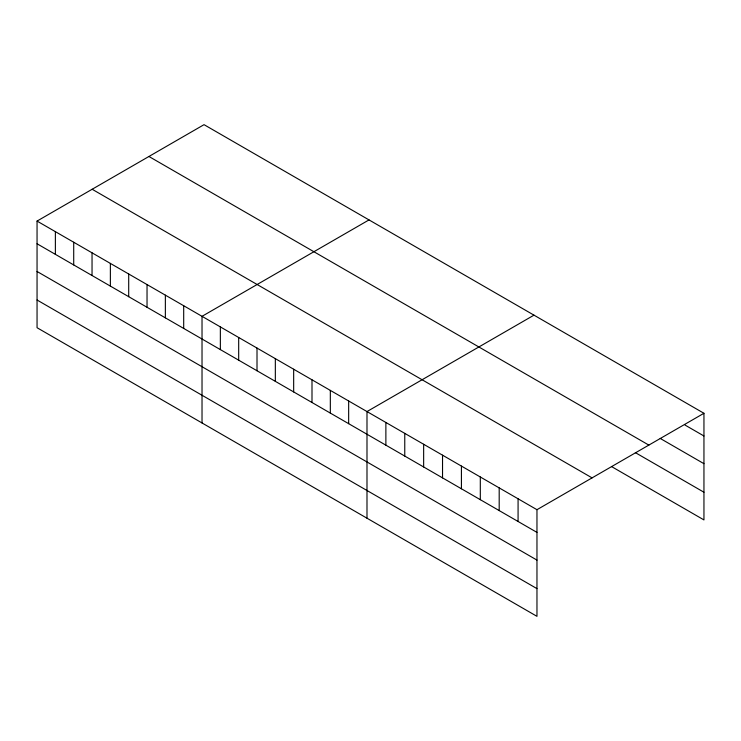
<?xml version="1.0" encoding="UTF-8"?>
<svg xmlns="http://www.w3.org/2000/svg" width="741" height="741" viewBox="0 0 741 741"><rect width="100%" height="100%" fill="white"/><g stroke="black" fill="none" stroke-linecap="round" stroke-linejoin="round"><path stroke-width="1.11" d="M37.05 221.077L536.966 509.697L536.966 616.336L37.05 327.717L37.05 221.077L204.034 124.664L703.95 413.283L703.95 519.923L611.51 466.552M369.009 219.91L202.024 316.324L202.024 422.963M533.983 315.157L366.99 411.561L366.99 518.2M536.966 509.697L703.95 413.283M685.064 425.084L703.95 435.986M660.212 438.431L703.95 463.681M148.932 156.481L648.847 445.1M635.361 452.631L703.95 492.228M92.153 189.261L592.068 477.88M37.05 243.77L536.966 532.39M37.05 271.475L536.966 560.094M37.05 300.012L536.966 588.632M518.079 498.795L518.079 521.488M499.193 487.893L499.193 510.586M480.307 476.982L480.307 499.684M461.421 466.08L461.421 488.782M442.534 455.178L442.534 477.88M423.648 444.276L423.648 466.969M404.762 433.374L404.762 456.067M385.876 422.472L385.876 445.165M348.659 400.983L348.659 423.676M330.329 390.396L330.329 413.098M311.998 379.818L311.998 402.511M293.668 369.231L293.668 391.933M275.337 358.653L275.337 381.346M257.007 348.066L257.007 370.769M238.685 337.488L238.685 360.182M220.355 326.901L220.355 349.604M183.694 305.737L183.694 328.439M165.363 295.159L165.363 317.852M147.033 284.572L147.033 307.274M128.702 273.985L128.702 296.687M110.372 263.407L110.372 286.1M92.041 252.82L92.041 275.522M73.711 242.242L73.711 264.935M55.38 231.655L55.38 254.358"/></g></svg>
